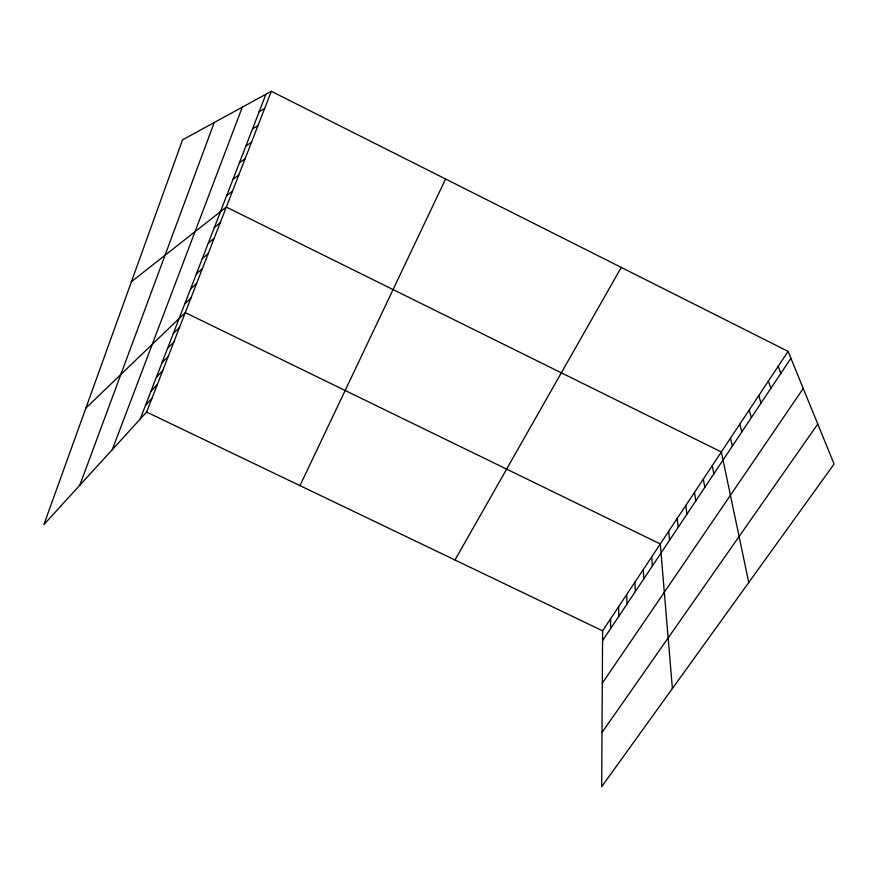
<?xml version="1.0" encoding="UTF-8"?>
<svg xmlns="http://www.w3.org/2000/svg" width="878" height="878" viewBox="0 0 878 878"><rect width="100%" height="100%" fill="white"/><g stroke="black" fill="none" stroke-linecap="round" stroke-linejoin="round"><path stroke-width="1.32" d="M788.104 351.376L602.615 630.832L601.682 786.699L834.1 464.023L788.104 351.376L271.324 91.301L182.547 139.854L43.9 524.572L146.615 412.056L271.324 91.301M79.777 485.271L214.232 122.525M112.252 449.701L242.284 107.193M140.162 419.124L265.924 94.264M299.969 485.633L445.585 179.002M454.98 559.999L621.251 267.406M602.56 640.677L790.924 358.29M602.308 683.194L803.238 388.438M602.012 732.471L817.769 424.041M145.518 405.307L151.927 398.382M150.928 391.303L157.316 384.542M156.416 377.134L162.77 370.516M161.98 362.779L168.291 356.325M167.61 348.226L173.877 341.948M173.317 333.486L179.54 327.384M85.901 408.04L185.28 312.623L660.278 543.954L672.394 688.528M184.775 303.876L190.91 298.125M190.537 289.016L196.628 283.429M196.365 273.947L202.412 268.547M202.269 258.681L208.273 253.479M208.262 243.217L214.21 238.212M214.32 227.545L220.224 222.749M131.437 281.684L226.315 207.076L721.332 451.972L748.758 582.498M226.7 195.574L232.483 191.195M233.021 179.266L238.75 175.106M239.42 162.726L245.083 158.797M245.906 145.968L251.514 142.269M252.491 128.967L258.022 125.51M259.153 111.736L264.629 108.521M146.615 412.056L602.615 630.832M778.182 366.324L780.838 373.413M768.393 381.063L770.884 388.339M758.735 395.627L761.05 403.068M749.208 409.982L751.359 417.61M739.792 424.162L741.789 431.943M730.507 438.155L732.351 446.101M712.277 465.614L713.836 473.868M703.344 479.092L704.749 487.477M694.509 492.382L695.793 500.921M685.795 505.519L686.936 514.19M677.179 518.492L678.2 527.294M668.685 531.3L669.563 540.233M651.739 556.839L652.365 566.014M643.289 569.548L643.804 578.854M634.959 582.114L635.354 591.531M626.727 594.516L627.002 604.042M618.595 606.775L618.749 616.411M610.561 618.869L610.605 628.615"/></g></svg>
